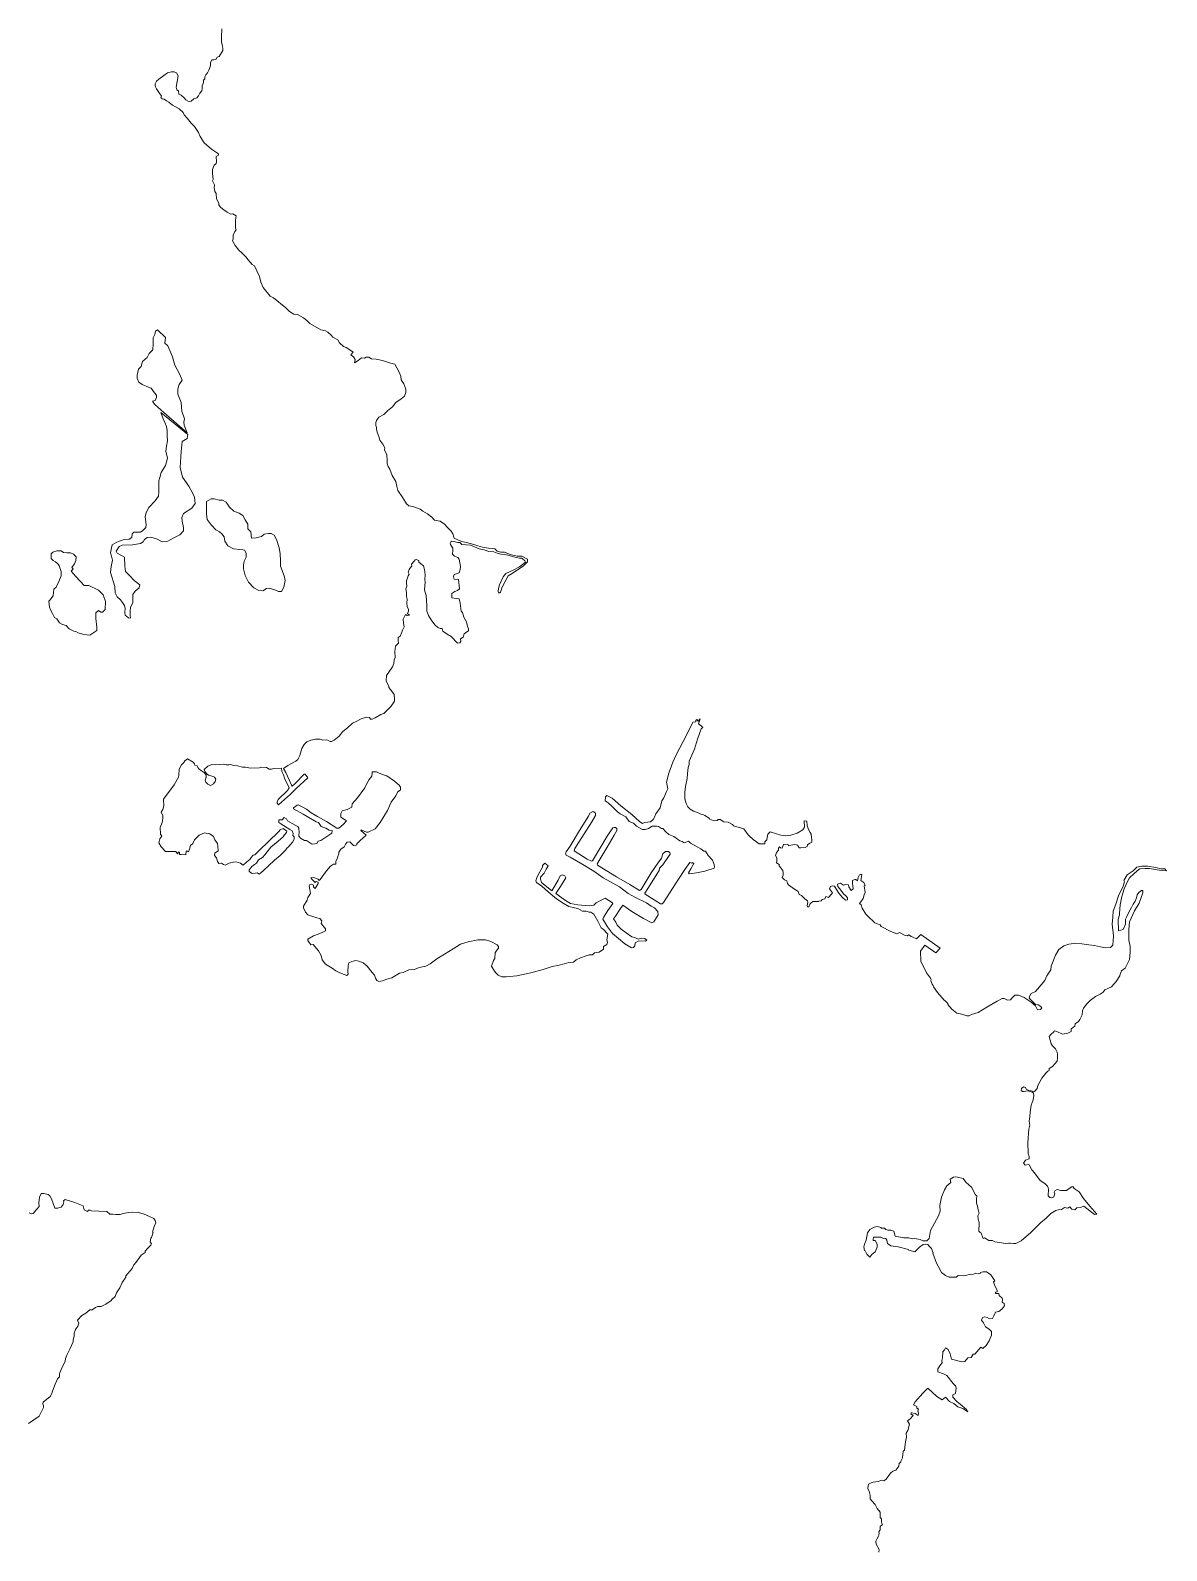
# Model space of a CAD drawing. Header units: inches. Extents: x 2272838 to 2338603, y 13196017 to 13295703.
# Drawn here: x 2319972 to 2338603, y 13220938 to 13245860 of the extents above; entities that cross this region are included whole.
import ezdxf

# ---------------------------------------------------------------- set-up
doc = ezdxf.new("R2010")
doc.units = ezdxf.units.IN
doc.header["$MEASUREMENT"] = 0
doc.layers.add('shoreline04_1', color=7, linetype='Continuous', lineweight=0)

msp = doc.modelspace()

# ---------------------------------------------------------------- linework, layer by layer
at = {"layer": 'shoreline04_1'}
for points in [[(2333884, 13220914), (2333889, 13220955), (2333843, 13221044), (2333834, 13221094), (2333854, 13221124), (2333880, 13221174), (2333889, 13221216), (2333884, 13221248), (2333904, 13221276), (2333904, 13221331), (2333945, 13221368), (2333930, 13221398), (2333930, 13221459), (2333904, 13221480), (2333906, 13221524), (2333904, 13221567), (2333858, 13221630), (2333825, 13221695), (2333763, 13221760), (2333741, 13221789), (2333741, 13221847), (2333728, 13221915), (2333704, 13221951), (2333704, 13221969), (2333717, 13222025), (2333758, 13222047), (2333793, 13222058), (2333880, 13222071), (2333927, 13222093), (2333969, 13222082), (2334003, 13222110), (2334077, 13222208), (2334114, 13222242), (2334162, 13222256), (2334210, 13222323), (2334220, 13222366), (2334244, 13222392), (2334249, 13222416), (2334270, 13222457), (2334281, 13222566), (2334305, 13222586), (2334316, 13222683), (2334329, 13222751), (2334340, 13222798), (2334333, 13222861), (2334359, 13222909), (2334387, 13223009), (2334355, 13223063), (2334396, 13223096), (2334446, 13223154), (2334407, 13223178), (2334420, 13223196), (2334481, 13223183), (2334530, 13223154), (2334535, 13223191), (2334522, 13223222), (2334537, 13223254), (2334507, 13223272), (2334507, 13223300), (2334454, 13223328), (2334480, 13223378), (2334606, 13223521), (2334689, 13223602), (2334834, 13223463), (2334925, 13223411), (2334980, 13223452), (2335043, 13223383), (2335112, 13223348), (2335182, 13223294), (2335261, 13223269), (2335344, 13223215), (2335324, 13223250), (2335216, 13223337), (2335166, 13223385), (2335099, 13223454), (2335099, 13223489), (2335143, 13223515), (2335153, 13223608), (2335140, 13223641), (2335103, 13223678), (2335001, 13223810), (2334947, 13223838), (2334854, 13223871), (2334854, 13223916), (2334893, 13223982), (2334925, 13224014), (2334917, 13224055), (2334930, 13224097), (2334936, 13224194), (2334962, 13224229), (2334977, 13224260), (2335021, 13224233), (2335053, 13224166), (2335075, 13224079), (2335118, 13224066), (2335240, 13224030), (2335294, 13224036), (2335342, 13224097), (2335401, 13224101), (2335431, 13224158), (2335459, 13224158), (2335557, 13224271), (2335592, 13224249), (2335642, 13224299), (2335691, 13224379), (2335733, 13224470), (2335730, 13224529), (2335694, 13224568), (2335633, 13224609), (2335602, 13224672), (2335570, 13224718), (2335585, 13224759), (2335624, 13224772), (2335663, 13224761), (2335700, 13224740), (2335748, 13224742), (2335772, 13224787), (2335795, 13224846), (2335850, 13224859), (2335902, 13224894), (2335926, 13224931), (2335943, 13224950), (2335937, 13224989), (2335906, 13225009), (2335913, 13225057), (2335906, 13225078), (2335860, 13225122), (2335850, 13225154), (2335798, 13225154), (2335798, 13225174), (2335824, 13225182), (2335824, 13225206), (2335784, 13225276), (2335767, 13225343), (2335789, 13225360), (2335719, 13225460), (2335685, 13225486), (2335652, 13225506), (2335587, 13225510), (2335552, 13225499), (2335546, 13225482), (2335522, 13225473), (2335474, 13225486), (2335439, 13225471), (2335368, 13225465), (2335329, 13225456), (2335266, 13225445), (2335187, 13225449), (2335153, 13225423), (2335040, 13225423), (2334977, 13225449), (2334912, 13225499), (2334860, 13225601), (2334831, 13225651), (2334770, 13225816), (2334777, 13225820), (2334749, 13225892), (2334710, 13225929), (2334686, 13225955), (2334644, 13225961), (2334614, 13225955), (2334553, 13225911), (2334475, 13225838), (2334378, 13225861), (2334369, 13225872), (2334202, 13225920), (2334080, 13225935), (2334026, 13225970), (2334015, 13226026), (2333998, 13226052), (2333980, 13226061), (2333963, 13226054), (2333919, 13226076), (2333796, 13226078), (2333789, 13226041), (2333791, 13226024), (2333822, 13226022), (2333856, 13225959), (2333856, 13225911), (2333824, 13225835), (2333772, 13225792), (2333735, 13225748), (2333685, 13225796), (2333659, 13225852), (2333650, 13225857), (2333637, 13225920), (2333652, 13225959), (2333676, 13226026), (2333700, 13226150), (2333737, 13226200), (2333806, 13226243), (2333865, 13226252), (2333917, 13226237), (2333930, 13226224), (2333980, 13226224), (2334000, 13226204), (2334032, 13226193), (2334082, 13226193), (2334132, 13226172), (2334154, 13226091), (2334293, 13226065), (2334369, 13226068), (2334443, 13226048), (2334473, 13226052), (2334564, 13226039), (2334605, 13226016), (2334671, 13226016), (2334707, 13226055), (2334731, 13226187), (2334861, 13226426), (2334890, 13226502), (2334885, 13226593), (2334911, 13226732), (2334959, 13226854), (2334998, 13226919), (2335063, 13226971), (2335054, 13227027), (2335109, 13227062), (2335134, 13227064), (2335174, 13227060), (2335267, 13227036), (2335311, 13226978), (2335410, 13226891), (2335465, 13226778), (2335489, 13226754), (2335484, 13226702), (2335484, 13226632), (2335504, 13226583), (2335515, 13226522), (2335532, 13226470), (2335506, 13226428), (2335511, 13226374), (2335532, 13226318), (2335532, 13226270), (2335526, 13226209), (2335526, 13226177), (2335539, 13226157), (2335558, 13226151), (2335595, 13226057), (2335615, 13226066), (2335686, 13226023), (2335747, 13226023), (2335789, 13225999), (2335897, 13225981), (2335964, 13225973), (2336016, 13225979), (2336043, 13225979), (2336092, 13225970), (2336132, 13225973), (2336218, 13226014), (2336379, 13226151), (2336535, 13226309), (2336626, 13226388), (2336707, 13226466), (2336785, 13226514), (2336823, 13226522), (2336881, 13226532), (2336929, 13226563), (2336983, 13226552), (2337016, 13226572), (2337051, 13226537), (2337098, 13226527), (2337133, 13226556), (2337188, 13226565), (2337246, 13226583), (2337422, 13226446), (2337461, 13226452), (2337344, 13226587), (2337240, 13226711), (2337168, 13226817), (2337089, 13226872), (2337069, 13226900), (2337041, 13226902), (2336963, 13226839), (2336869, 13226844), (2336809, 13226857), (2336769, 13226837), (2336759, 13226813), (2336772, 13226785), (2336754, 13226735), (2336720, 13226720), (2336687, 13226724), (2336659, 13226754), (2336665, 13226865), (2336663, 13226887), (2336650, 13226915), (2336604, 13226954), (2336531, 13227006), (2336439, 13227132), (2336394, 13227182), (2336350, 13227262), (2336333, 13227267), (2336283, 13227254), (2336257, 13227291), (2336276, 13227323), (2336289, 13227338), (2336348, 13227360), (2336352, 13227401), (2336335, 13227443), (2336328, 13227631), (2336344, 13227848), (2336359, 13227911), (2336352, 13227979), (2336363, 13228048), (2336367, 13228126), (2336380, 13228241), (2336415, 13228330), (2336424, 13228398), (2336419, 13228437), (2336402, 13228456), (2336324, 13228476), (2336265, 13228465), (2336241, 13228465), (2336220, 13228482), (2336226, 13228515), (2336256, 13228543), (2336291, 13228528), (2336302, 13228504), (2336346, 13228480), (2336435, 13228465), (2336482, 13228515), (2336493, 13228561), (2336558, 13228682), (2336623, 13228765), (2336654, 13228795), (2336680, 13228806), (2336680, 13228841), (2336734, 13228875), (2336806, 13228964), (2336812, 13229014), (2336814, 13229075), (2336808, 13229108), (2336784, 13229162), (2336732, 13229214), (2336708, 13229244), (2336677, 13229366), (2336710, 13229405), (2336747, 13229436), (2336766, 13229459), (2336805, 13229446), (2336897, 13229405), (2336983, 13229418), (2337037, 13229448), (2337039, 13229489), (2337100, 13229533), (2337103, 13229572), (2337159, 13229614), (2337179, 13229644), (2337216, 13229720), (2337222, 13229785), (2337239, 13229829), (2337294, 13229900), (2337352, 13229957), (2337435, 13230022), (2337515, 13230059), (2337563, 13230091), (2337591, 13230131), (2337641, 13230152), (2337697, 13230178), (2337778, 13230270), (2337838, 13230361), (2337841, 13230387), (2337864, 13230441), (2337921, 13230484), (2337953, 13230541), (2337992, 13230626), (2338005, 13230747), (2338003, 13230843), (2337986, 13230945), (2337984, 13231118), (2337994, 13231244), (2338077, 13231427), (2338155, 13231550), (2338213, 13231722), (2338211, 13231757), (2338190, 13231757), (2338150, 13231728), (2338121, 13231691), (2338108, 13231639), (2338088, 13231587), (2338054, 13231535), (2338029, 13231479), (2337983, 13231403), (2337951, 13231331), (2337931, 13231290), (2337929, 13231249), (2337929, 13231210), (2337891, 13231120), (2337815, 13231096), (2337809, 13231276), (2337818, 13231328), (2337831, 13231353), (2337831, 13231385), (2337842, 13231526), (2337868, 13231659), (2337909, 13231787), (2337962, 13231909), (2337994, 13231969), (2338066, 13232035), (2338118, 13232082), (2338163, 13232117), (2338249, 13232119), (2338321, 13232119), (2338479, 13232095), (2338603, 13232082), (2338573, 13232117), (2338510, 13232117), (2338429, 13232138), (2338288, 13232160), (2338193, 13232160), (2338113, 13232143), (2338055, 13232080), (2337954, 13232016), (2337901, 13231924), (2337912, 13231902), (2337890, 13231828), (2337816, 13231670), (2337768, 13231537), (2337725, 13231422), (2337720, 13231320), (2337712, 13231205), (2337730, 13231016), (2337723, 13230864), (2337684, 13230823), (2337602, 13230817), (2337517, 13230838), (2337421, 13230856), (2337326, 13230871), (2337213, 13230886), (2337107, 13230897), (2336998, 13230879), (2336918, 13230853), (2336837, 13230792), (2336779, 13230697), (2336712, 13230519), (2336707, 13230460), (2336640, 13230358), (2336605, 13230284), (2336484, 13230141), (2336451, 13230102), (2336384, 13230069), (2336362, 13230035), (2336351, 13229997), (2336384, 13229961), (2336451, 13229891), (2336499, 13229883), (2336540, 13229857), (2336556, 13229828), (2336536, 13229809), (2336486, 13229802), (2336451, 13229867), (2336384, 13229930), (2336265, 13230006), (2336173, 13230043), (2336113, 13230043), (2336067, 13229995), (2336041, 13229969), (2335995, 13229961), (2335939, 13229989), (2335909, 13229987), (2335824, 13229945), (2335655, 13229845), (2335514, 13229761), (2335403, 13229724), (2335364, 13229706), (2335327, 13229706), (2335244, 13229732), (2335166, 13229750), (2335082, 13229813), (2335014, 13229891), (2335014, 13229906), (2334969, 13229958), (2334953, 13229962), (2334849, 13230090), (2334782, 13230182), (2334773, 13230201), (2334758, 13230225), (2334738, 13230279), (2334743, 13230303), (2334732, 13230325), (2334665, 13230409), (2334575, 13230603), (2334565, 13230765), (2334641, 13230865), (2334821, 13230735), (2334892, 13230813), (2334573, 13231039), (2334504, 13230967), (2334430, 13231000), (2334413, 13231004), (2334376, 13231032), (2334356, 13231017), (2334317, 13231024), (2334224, 13231071), (2334180, 13231050), (2334080, 13231087), (2333920, 13231169), (2333907, 13231195), (2333848, 13231219), (2333818, 13231228), (2333703, 13231336), (2333670, 13231373), (2333611, 13231468), (2333594, 13231523), (2333570, 13231544), (2333587, 13231575), (2333628, 13231628), (2333644, 13231690), (2333659, 13231725), (2333646, 13231835), (2333659, 13231840), (2333636, 13231891), (2333587, 13231924), (2333604, 13232015), (2333588, 13232028), (2333567, 13232017), (2333548, 13231974), (2333537, 13231918), (2333509, 13231942), (2333490, 13231942), (2333451, 13231924), (2333451, 13231881), (2333461, 13231788), (2333429, 13231761), (2333392, 13231822), (2333388, 13231855), (2333340, 13231857), (2333303, 13231846), (2333255, 13231879), (2333205, 13231866), (2333214, 13231824), (2333243, 13231785), (2333306, 13231706), (2333349, 13231668), (2333372, 13231639), (2333372, 13231607), (2333336, 13231599), (2333286, 13231644), (2333227, 13231718), (2333190, 13231774), (2333157, 13231829), (2333123, 13231837), (2333092, 13231826), (2333075, 13231785), (2333123, 13231722), (2333101, 13231694), (2333060, 13231646), (2333014, 13231661), (2332997, 13231625), (2332953, 13231614), (2332938, 13231592), (2332897, 13231585), (2332893, 13231577), (2332808, 13231577), (2332780, 13231562), (2332752, 13231535), (2332739, 13231490), (2332715, 13231492), (2332708, 13231512), (2332719, 13231566), (2332713, 13231590), (2332669, 13231622), (2332615, 13231677), (2332578, 13231696), (2332561, 13231744), (2332485, 13231792), (2332402, 13231852), (2332387, 13231876), (2332378, 13231920), (2332335, 13231937), (2332298, 13231974), (2332315, 13232009), (2332317, 13232050), (2332309, 13232085), (2332250, 13232163), (2332250, 13232187), (2332206, 13232213), (2332211, 13232241), (2332213, 13232295), (2332189, 13232336), (2332206, 13232384), (2332239, 13232421), (2332239, 13232456), (2332258, 13232475), (2332272, 13232460), (2332301, 13232453), (2332320, 13232516), (2332390, 13232520), (2332403, 13232490), (2332443, 13232504), (2332508, 13232512), (2332549, 13232504), (2332580, 13232458), (2332604, 13232458), (2332675, 13232462), (2332708, 13232480), (2332714, 13232506), (2332753, 13232534), (2332788, 13232554), (2332786, 13232584), (2332773, 13232682), (2332760, 13232710), (2332738, 13232751), (2332710, 13232821), (2332706, 13232894), (2332660, 13232899), (2332667, 13232799), (2332636, 13232753), (2332543, 13232699), (2332441, 13232664), (2332356, 13232658), (2332276, 13232664), (2332206, 13232688), (2332102, 13232721), (2332065, 13232681), (2332054, 13232627), (2332046, 13232590), (2332015, 13232558), (2332013, 13232527), (2331946, 13232527), (2331922, 13232527), (2331822, 13232594), (2331759, 13232657), (2331740, 13232673), (2331672, 13232768), (2331501, 13232822), (2331483, 13232842), (2331414, 13232877), (2331342, 13232883), (2331281, 13232922), (2331251, 13232924), (2331236, 13232907), (2331194, 13232902), (2331113, 13232926), (2331103, 13232948), (2331032, 13232989), (2331000, 13233008), (2330964, 13233013), (2330910, 13233037), (2330844, 13233058), (2330788, 13233091), (2330754, 13233130), (2330726, 13233185), (2330704, 13233261), (2330704, 13233369), (2330715, 13233465), (2330743, 13233597), (2330747, 13233677), (2330758, 13233775), (2330775, 13233827), (2330777, 13233881), (2330864, 13234075), (2330912, 13234240), (2330970, 13234411), (2331001, 13234429), (2330970, 13234457), (2330925, 13234494), (2330953, 13234576), (2330923, 13234537), (2330901, 13234561), (2330881, 13234544), (2330884, 13234522), (2330834, 13234520), (2330823, 13234491), (2330675, 13234201), (2330565, 13233996), (2330506, 13233864), (2330439, 13233684), (2330405, 13233533), (2330424, 13233428), (2330400, 13233380), (2330360, 13233281), (2330327, 13233229), (2330299, 13233116), (2330230, 13233019), (2330210, 13232971), (2330185, 13232926), (2330142, 13232885), (2330090, 13232878), (2330042, 13232872), (2330009, 13232859), (2329966, 13232883), (2329836, 13233008), (2329655, 13233147), (2329514, 13233273), (2329423, 13233319), (2329401, 13233297), (2329399, 13233232), (2329445, 13233199), (2329512, 13233136), (2329597, 13233050), (2329645, 13233019), (2329734, 13232965), (2329790, 13232891), (2329860, 13232863), (2329910, 13232813), (2330009, 13232759), (2330055, 13232761), (2330107, 13232778), (2330166, 13232813), (2330246, 13232813), (2330272, 13232811), (2330318, 13232776), (2330342, 13232776), (2330389, 13232722), (2330441, 13232679), (2330525, 13232645), (2330562, 13232619), (2330622, 13232575), (2330661, 13232564), (2330695, 13232540), (2330766, 13232567), (2330795, 13232538), (2330908, 13232475), (2330963, 13232444), (2331017, 13232405), (2331041, 13232403), (2331084, 13232336), (2331158, 13232258), (2331184, 13232188), (2331191, 13232147), (2331184, 13232125), (2331030, 13232078), (2330895, 13232047), (2330776, 13232030), (2330765, 13232049), (2330802, 13232117), (2330850, 13232201), (2330826, 13232216), (2330819, 13232208), (2330787, 13232219), (2330702, 13232103), (2330598, 13231945), (2330355, 13231563), (2330333, 13231543), (2330303, 13231543), (2330051, 13231697), (2330047, 13231715), (2330094, 13231793), (2330281, 13232090), (2330287, 13232125), (2330342, 13232179), (2330435, 13232316), (2330463, 13232355), (2330459, 13232383), (2330431, 13232399), (2330385, 13232399), (2330342, 13232362), (2330322, 13232288), (2330259, 13232205), (2330153, 13232047), (2330036, 13231858), (2329986, 13231778), (2329958, 13231762), (2329801, 13231856), (2329584, 13231984), (2329269, 13232177), (2329265, 13232198), (2329432, 13232468), (2329547, 13232667), (2329590, 13232743), (2329590, 13232778), (2329569, 13232793), (2329547, 13232793), (2329521, 13232785), (2329428, 13232652), (2329191, 13232248), (2329174, 13232242), (2329104, 13232274), (2328887, 13232411), (2328902, 13232446), (2328967, 13232552), (2329178, 13232887), (2329239, 13232989), (2329239, 13233030), (2329213, 13233047), (2329193, 13233054), (2329147, 13233030), (2329121, 13232978), (2328976, 13232743), (2328822, 13232485), (2328759, 13232391), (2328744, 13232370), (2328759, 13232339), (2328822, 13232307), (2329031, 13232185), (2329211, 13232075), (2329365, 13231966), (2329630, 13231817), (2329775, 13231710), (2329895, 13231645), (2330073, 13231558), (2330153, 13231502), (2330207, 13231476), (2330260, 13231415), (2330268, 13231361), (2330194, 13231244), (2330164, 13231231), (2330025, 13231300), (2329832, 13231415), (2329684, 13231519), (2329639, 13231447), (2329569, 13231341), (2329534, 13231293), (2329571, 13231243), (2329593, 13231189), (2329660, 13231126), (2329743, 13231065), (2329836, 13230998), (2329884, 13230987), (2329936, 13230961), (2329988, 13230977), (2330049, 13230970), (2330082, 13230948), (2330056, 13230931), (2329947, 13230933), (2329888, 13230901), (2329882, 13230851), (2329862, 13230825), (2329826, 13230822), (2329719, 13230887), (2329613, 13230972), (2329519, 13231055), (2329437, 13231165), (2329400, 13231219), (2329361, 13231289), (2329370, 13231317), (2329439, 13231432), (2329524, 13231545), (2329515, 13231560), (2329395, 13231632), (2329352, 13231610), (2329252, 13231558), (2329211, 13231519), (2329135, 13231510), (2328950, 13231523), (2328829, 13231547), (2328744, 13231595), (2328590, 13231708), (2328664, 13231823), (2328751, 13231968), (2328733, 13231999), (2328694, 13232014), (2328657, 13231999), (2328627, 13231927), (2328523, 13231753), (2328351, 13231890), (2328336, 13231948), (2328338, 13231977), (2328395, 13232042), (2328429, 13232107), (2328462, 13232166), (2328407, 13232207), (2328368, 13232168), (2328368, 13232142), (2328323, 13232066), (2328277, 13231970), (2328260, 13231916), (2328271, 13231888), (2328356, 13231833), (2328460, 13231736), (2328601, 13231625), (2328709, 13231551), (2328801, 13231499), (2328894, 13231475), (2328946, 13231465), (2329026, 13231421), (2329085, 13231423), (2329137, 13231406), (2329163, 13231404), (2329209, 13231371), (2329276, 13231258), (2329333, 13231150), (2329363, 13231124), (2329443, 13231044), (2329424, 13230952), (2329435, 13230911), (2329426, 13230872), (2329372, 13230842), (2329368, 13230800), (2329296, 13230751), (2329222, 13230735), (2329187, 13230705), (2329137, 13230705), (2329088, 13230690), (2328990, 13230655), (2328923, 13230622), (2328875, 13230583), (2328799, 13230579), (2328727, 13230559), (2328643, 13230538), (2328530, 13230514), (2328380, 13230464), (2328178, 13230409), (2327948, 13230361), (2327776, 13230346), (2327703, 13230346), (2327645, 13230374), (2327603, 13230409), (2327581, 13230439), (2327535, 13230520), (2327566, 13230611), (2327590, 13230646), (2327592, 13230743), (2327648, 13230815), (2327650, 13230843), (2327626, 13230871), (2327524, 13230926), (2327435, 13230950), (2327307, 13230950), (2327151, 13230919), (2327025, 13230878), (2326906, 13230802), (2326760, 13230717), (2326634, 13230641), (2326530, 13230556), (2326456, 13230519), (2326346, 13230498), (2326268, 13230465), (2326176, 13230458), (2326087, 13230417), (2326027, 13230404), (2325899, 13230330), (2325818, 13230304), (2325745, 13230278), (2325688, 13230265), (2325653, 13230282), (2325634, 13230311), (2325612, 13230371), (2325575, 13230417), (2325493, 13230519), (2325430, 13230573), (2325356, 13230599), (2325308, 13230612), (2325243, 13230595), (2325195, 13230573), (2325180, 13230528), (2325178, 13230426), (2325182, 13230387), (2325161, 13230365), (2325115, 13230382), (2325045, 13230408), (2324980, 13230441), (2324922, 13230488), (2324813, 13230551), (2324757, 13230623), (2324741, 13230692), (2324698, 13230773), (2324611, 13230873), (2324568, 13230870), (2324522, 13230938), (2324520, 13230962), (2324613, 13231014), (2324691, 13231042), (2324770, 13231075), (2324809, 13231101), (2324811, 13231133), (2324741, 13231220), (2324752, 13231261), (2324717, 13231298), (2324670, 13231309), (2324524, 13231363), (2324483, 13231402), (2324450, 13231474), (2324452, 13231504), (2324511, 13231600), (2324524, 13231643), (2324563, 13231708), (2324554, 13231778), (2324541, 13231834), (2324556, 13231856), (2324580, 13231862), (2324615, 13231847), (2324615, 13231819), (2324639, 13231795), (2324689, 13231873), (2324689, 13231895), (2324656, 13231906), (2324641, 13231891), (2324576, 13231958), (2324578, 13231973), (2324630, 13231965), (2324693, 13231947), (2324706, 13231925), (2324726, 13231941), (2324826, 13232084), (2324860, 13232121), (2324891, 13232160), (2324941, 13232190), (2324980, 13232190), (2324978, 13232240), (2325010, 13232288), (2325012, 13232319), (2325027, 13232360), (2325027, 13232390), (2325062, 13232436), (2325116, 13232473), (2325140, 13232520), (2325166, 13232553), (2325212, 13232555), (2325268, 13232499), (2325288, 13232490), (2325325, 13232510), (2325325, 13232527), (2325381, 13232579), (2325479, 13232666), (2325392, 13232744), (2325398, 13232753), (2325483, 13232714), (2325511, 13232716), (2325626, 13232772), (2325707, 13232872), (2325830, 13233070), (2325889, 13233205), (2325963, 13233309), (2325989, 13233374), (2326039, 13233411), (2326041, 13233456), (2326017, 13233485), (2325984, 13233513), (2325943, 13233552), (2325815, 13233637), (2325763, 13233658), (2325689, 13233682), (2325650, 13233704), (2325602, 13233704), (2325574, 13233704), (2325574, 13233682), (2325572, 13233634), (2325528, 13233580), (2325507, 13233539), (2325479, 13233493), (2325455, 13233441), (2325335, 13233278), (2325251, 13233178), (2325242, 13233128), (2325164, 13233085), (2325086, 13233063), (2325060, 13233020), (2325060, 13232963), (2325121, 13232926), (2325153, 13232900), (2325101, 13232842), (2325027, 13232781), (2324995, 13232781), (2324825, 13232889), (2324680, 13232970), (2324578, 13233033), (2324497, 13233091), (2324426, 13233132), (2324363, 13233163), (2324348, 13233158), (2324289, 13233117), (2324289, 13233098), (2324445, 13233009), (2324511, 13232972), (2324658, 13232887), (2324697, 13232872), (2324741, 13232807), (2324786, 13232794), (2324819, 13232783), (2324871, 13232750), (2324919, 13232744), (2324917, 13232701), (2324732, 13232581), (2324693, 13232568), (2324669, 13232531), (2324606, 13232518), (2324584, 13232525), (2324502, 13232581), (2324467, 13232581), (2324400, 13232618), (2324374, 13232648), (2324374, 13232672), (2324380, 13232705), (2324374, 13232781), (2324359, 13232807), (2324333, 13232822), (2324263, 13232859), (2324187, 13232904), (2324170, 13232933), (2324131, 13232954), (2324098, 13232920), (2324046, 13232920), (2324048, 13232876), (2324081, 13232850), (2324224, 13232759), (2324267, 13232739), (2324280, 13232694), (2324274, 13232661), (2324298, 13232637), (2324298, 13232600), (2324272, 13232553), (2324200, 13232468), (2324183, 13232459), (2324163, 13232427), (2324070, 13232336), (2323977, 13232255), (2323877, 13232164), (2323794, 13232090), (2323753, 13232047), (2323721, 13232027), (2323692, 13232047), (2323656, 13232042), (2323608, 13232040), (2323582, 13232055), (2323560, 13232079), (2323562, 13232099), (2323586, 13232129), (2323603, 13232151), (2323645, 13232183), (2323677, 13232210), (2323712, 13232262), (2323777, 13232303), (2323818, 13232346), (2323855, 13232394), (2323914, 13232470), (2324037, 13232566), (2324118, 13232637), (2324139, 13232674), (2324172, 13232709), (2324178, 13232733), (2324118, 13232774), (2324068, 13232755), (2324048, 13232724), (2324009, 13232687), (2323911, 13232596), (2323838, 13232524), (2323762, 13232455), (2323705, 13232398), (2323655, 13232342), (2323627, 13232338), (2323592, 13232303), (2323569, 13232266), (2323521, 13232229), (2323460, 13232173), (2323419, 13232205), (2323341, 13232229), (2323302, 13232222), (2323234, 13232205), (2323167, 13232175), (2323137, 13232183), (2323104, 13232207), (2323063, 13232203), (2323039, 13232233), (2323026, 13232294), (2322989, 13232331), (2322994, 13232371), (2323049, 13232408), (2323044, 13232486), (2323042, 13232528), (2322999, 13232589), (2322975, 13232643), (2322912, 13232688), (2322825, 13232706), (2322738, 13232667), (2322665, 13232589), (2322637, 13232528), (2322599, 13232499), (2322581, 13232435), (2322563, 13232396), (2322550, 13232407), (2322527, 13232402), (2322520, 13232344), (2322442, 13232348), (2322416, 13232352), (2322416, 13232387), (2322403, 13232387), (2322383, 13232363), (2322359, 13232400), (2322266, 13232398), (2322190, 13232398), (2322116, 13232474), (2322079, 13232543), (2322094, 13232608), (2322125, 13232652), (2322103, 13232682), (2322099, 13232793), (2322131, 13232875), (2322144, 13232941), (2322142, 13232984), (2322114, 13233045), (2322146, 13233090), (2322159, 13233145), (2322155, 13233255), (2322201, 13233316), (2322237, 13233366), (2322331, 13233494), (2322402, 13233618), (2322407, 13233648), (2322413, 13233748), (2322450, 13233820), (2322489, 13233857), (2322504, 13233887), (2322550, 13233920), (2322639, 13233866), (2322661, 13233835), (2322667, 13233813), (2322706, 13233805), (2322717, 13233777), (2322732, 13233755), (2322761, 13233731), (2322778, 13233720), (2322825, 13233691), (2322855, 13233650), (2322855, 13233615), (2322840, 13233570), (2322849, 13233537), (2322883, 13233500), (2322925, 13233483), (2322972, 13233507), (2323003, 13233548), (2323011, 13233585), (2322990, 13233620), (2322955, 13233635), (2322892, 13233650), (2322868, 13233667), (2322831, 13233709), (2322820, 13233743), (2322884, 13233796), (2322949, 13233824), (2323001, 13233818), (2323080, 13233827), (2323136, 13233831), (2323182, 13233818), (2323227, 13233818), (2323257, 13233824), (2323297, 13233811), (2323328, 13233815), (2323368, 13233801), (2323449, 13233781), (2323499, 13233779), (2323579, 13233764), (2323729, 13233773), (2323753, 13233779), (2323844, 13233775), (2323887, 13233749), (2323928, 13233749), (2323961, 13233762), (2324089, 13233764), (2324096, 13233712), (2324124, 13233653), (2324141, 13233601), (2324213, 13233445), (2324189, 13233397), (2324033, 13233249), (2324018, 13233215), (2324018, 13233191), (2324042, 13233165), (2324239, 13233341), (2324332, 13233432), (2324521, 13233606), (2324478, 13233664), (2324460, 13233664), (2324311, 13233514), (2324267, 13233469), (2324252, 13233484), (2324215, 13233575), (2324159, 13233695), (2324124, 13233760), (2324195, 13233807), (2324323, 13233879), (2324358, 13233905), (2324388, 13233972), (2324422, 13234085), (2324459, 13234154), (2324507, 13234195), (2324568, 13234224), (2324648, 13234241), (2324726, 13234239), (2324765, 13234226), (2324820, 13234229), (2324851, 13234222), (2324886, 13234201), (2324910, 13234201), (2324955, 13234225), (2325035, 13234292), (2325098, 13234364), (2325170, 13234424), (2325252, 13234505), (2325313, 13234529), (2325396, 13234576), (2325482, 13234602), (2325530, 13234596), (2325548, 13234568), (2325578, 13234568), (2325628, 13234592), (2325719, 13234646), (2325769, 13234663), (2325828, 13234720), (2325886, 13234781), (2325943, 13234863), (2325945, 13234904), (2325938, 13234972), (2325877, 13235054), (2325847, 13235085), (2325847, 13235106), (2325806, 13235195), (2325810, 13235284), (2325912, 13235425), (2325932, 13235482), (2325938, 13235543), (2325953, 13235577), (2325947, 13235679), (2325960, 13235766), (2326007, 13235816), (2326003, 13235857), (2326005, 13235905), (2326036, 13235931), (2326062, 13235994), (2326075, 13236025), (2326103, 13236083), (2326088, 13236140), (2326083, 13236207), (2326124, 13236285), (2326148, 13236266), (2326189, 13236271), (2326153, 13236300), (2326174, 13236337), (2326174, 13236368), (2326148, 13236418), (2326144, 13236472), (2326148, 13236533), (2326140, 13236578), (2326140, 13236645), (2326126, 13236704), (2326146, 13236747), (2326139, 13236800), (2326139, 13236834), (2326165, 13236919), (2326185, 13236947), (2326168, 13236980), (2326182, 13237020), (2326205, 13237054), (2326226, 13237077), (2326222, 13237108), (2326267, 13237156), (2326280, 13237182), (2326300, 13237184), (2326339, 13237169), (2326343, 13237143), (2326393, 13237104), (2326419, 13237080), (2326432, 13237023), (2326446, 13236934), (2326439, 13236860), (2326443, 13236815), (2326435, 13236687), (2326463, 13236593), (2326470, 13236433), (2326472, 13236337), (2326500, 13236268), (2326543, 13236194), (2326602, 13236114), (2326652, 13236073), (2326691, 13236055), (2326726, 13236053), (2326737, 13236010), (2326808, 13235960), (2326874, 13235923), (2326977, 13235816), (2327014, 13235820), (2327031, 13235848), (2327022, 13235883), (2327070, 13235911), (2327086, 13235968), (2327130, 13236001), (2327158, 13236014), (2327158, 13236049), (2327147, 13236077), (2327136, 13236107), (2327123, 13236166), (2327077, 13236240), (2327058, 13236316), (2327034, 13236340), (2327019, 13236468), (2327004, 13236539), (2326880, 13236557), (2326880, 13236628), (2326934, 13236661), (2326977, 13236676), (2327010, 13236707), (2326990, 13236856), (2326923, 13236863), (2326908, 13236908), (2326921, 13236941), (2327001, 13236965), (2327021, 13237021), (2327023, 13237073), (2327001, 13237191), (2326979, 13237221), (2326925, 13237243), (2326895, 13237273), (2326897, 13237338), (2326897, 13237373), (2326877, 13237403), (2326860, 13237429), (2326856, 13237451), (2326866, 13237475), (2326884, 13237484), (2326914, 13237479), (2326982, 13237462), (2327016, 13237462), (2327049, 13237429), (2327186, 13237419), (2327329, 13237358), (2327411, 13237347), (2327487, 13237319), (2327570, 13237312), (2327626, 13237289), (2327685, 13237271), (2327754, 13237267), (2327824, 13237250), (2327896, 13237228), (2327993, 13237208), (2328030, 13237206), (2328082, 13237165), (2328091, 13237141), (2327991, 13237067), (2327891, 13237009), (2327768, 13236956), (2327722, 13236900), (2327663, 13236770), (2327648, 13236711), (2327640, 13236659), (2327650, 13236639), (2327668, 13236642), (2327681, 13236653), (2327707, 13236731), (2327807, 13236917), (2327870, 13236959), (2328058, 13237082), (2328124, 13237148), (2328121, 13237189), (2328028, 13237239), (2327982, 13237239), (2327956, 13237239), (2327841, 13237269), (2327748, 13237304), (2327685, 13237304), (2327628, 13237323), (2327585, 13237358), (2327555, 13237367), (2327485, 13237371), (2327383, 13237390), (2327309, 13237412), (2327242, 13237434), (2327125, 13237462), (2327042, 13237482), (2326921, 13237538), (2326897, 13237605), (2326871, 13237653), (2326814, 13237709), (2326762, 13237764), (2326691, 13237816), (2326597, 13237831), (2326554, 13237881), (2326484, 13237933), (2326406, 13237976), (2326363, 13238011), (2326317, 13238028), (2326245, 13238054), (2326180, 13238065), (2326137, 13238100), (2326078, 13238195), (2325998, 13238317), (2325980, 13238384), (2325963, 13238462), (2325904, 13238564), (2325865, 13238669), (2325837, 13238710), (2325822, 13238753), (2325822, 13238814), (2325815, 13238901), (2325781, 13238981), (2325783, 13239014), (2325752, 13239077), (2325704, 13239144), (2325687, 13239203), (2325657, 13239274), (2325648, 13239322), (2325648, 13239352), (2325639, 13239383), (2325637, 13239433), (2325650, 13239465), (2325683, 13239517), (2325765, 13239561), (2325828, 13239624), (2325908, 13239689), (2325967, 13239761), (2326052, 13239821), (2326104, 13239865), (2326130, 13239921), (2326130, 13239976), (2326095, 13240067), (2326051, 13240132), (2326045, 13240193), (2326012, 13240266), (2325947, 13240388), (2325858, 13240410), (2325743, 13240446), (2325641, 13240470), (2325567, 13240477), (2325524, 13240503), (2325480, 13240503), (2325448, 13240488), (2325402, 13240492), (2325344, 13240449), (2325286, 13240411), (2325296, 13240464), (2325270, 13240507), (2325226, 13240542), (2325265, 13240583), (2325192, 13240633), (2325150, 13240661), (2325107, 13240679), (2325042, 13240739), (2325011, 13240787), (2324929, 13240828), (2324903, 13240865), (2324851, 13240915), (2324809, 13240932), (2324733, 13240952), (2324555, 13241052), (2324508, 13241099), (2324451, 13241147), (2324351, 13241201), (2324293, 13241208), (2324221, 13241249), (2324160, 13241310), (2323956, 13241473), (2323904, 13241501), (2323787, 13241644), (2323752, 13241733), (2323728, 13241824), (2323687, 13241918), (2323646, 13241998), (2323606, 13242024), (2323578, 13242061), (2323535, 13242102), (2323509, 13242143), (2323439, 13242211), (2323391, 13242256), (2323328, 13242336), (2323285, 13242408), (2323298, 13242443), (2323296, 13242504), (2323322, 13242564), (2323348, 13242588), (2323335, 13242619), (2323335, 13242745), (2323339, 13242786), (2323348, 13242818), (2323291, 13242855), (2323261, 13242847), (2323200, 13242881), (2323126, 13242931), (2323083, 13242970), (2323063, 13243001), (2323063, 13243025), (2323024, 13243098), (2323018, 13243185), (2322994, 13243218), (2322992, 13243257), (2322987, 13243272), (2322989, 13243326), (2322959, 13243396), (2322968, 13243417), (2322957, 13243515), (2322959, 13243578), (2322987, 13243652), (2323020, 13243678), (2323022, 13243706), (2323020, 13243793), (2323057, 13243815), (2323057, 13243832), (2323041, 13243849), (2322941, 13243910), (2322822, 13244014), (2322755, 13244119), (2322731, 13244184), (2322663, 13244283), (2322609, 13244338), (2322544, 13244420), (2322496, 13244474), (2322477, 13244516), (2322412, 13244572), (2322301, 13244635), (2322244, 13244683), (2322205, 13244704), (2322166, 13244733), (2322131, 13244739), (2322110, 13244757), (2322123, 13244780), (2322084, 13244837), (2322038, 13244900), (2322023, 13244932), (2322019, 13244952), (2322016, 13244982), (2322042, 13245030), (2322079, 13245060), (2322160, 13245121), (2322218, 13245165), (2322288, 13245180), (2322331, 13245180), (2322370, 13245165), (2322394, 13245117), (2322379, 13245024), (2322362, 13244930), (2322372, 13244883), (2322403, 13244867), (2322405, 13244815), (2322446, 13244796), (2322496, 13244752), (2322520, 13244720), (2322557, 13244702), (2322587, 13244694), (2322611, 13244700), (2322652, 13244737), (2322702, 13244755), (2322731, 13244787), (2322748, 13244828), (2322783, 13244870), (2322791, 13244904), (2322791, 13244950), (2322800, 13244978), (2322811, 13245006), (2322813, 13245046), (2322835, 13245067), (2322835, 13245098), (2322848, 13245130), (2322878, 13245163), (2322898, 13245208), (2322926, 13245280), (2322924, 13245328), (2322948, 13245376), (2322978, 13245376), (2323013, 13245382), (2323034, 13245421), (2323069, 13245432), (2323125, 13245530), (2323125, 13245564), (2323115, 13245627), (2323104, 13245669), (2323108, 13245749), (2323110, 13245884)], [(2319954, 13226473), (2319984, 13226460), (2320017, 13226467), (2320078, 13226534), (2320114, 13226579), (2320108, 13226640), (2320119, 13226734), (2320147, 13226792), (2320193, 13226792), (2320266, 13226777), (2320292, 13226755), (2320316, 13226705), (2320375, 13226554), (2320397, 13226551), (2320423, 13226551), (2320449, 13226562), (2320475, 13226567), (2320512, 13226614), (2320520, 13226656), (2320516, 13226673), (2320540, 13226693), (2320698, 13226645), (2320837, 13226588), (2320855, 13226523), (2320907, 13226497), (2320924, 13226519), (2320950, 13226519), (2320974, 13226510), (2321094, 13226500), (2321226, 13226497), (2321272, 13226456), (2321326, 13226454), (2321374, 13226448), (2321445, 13226448), (2321495, 13226465), (2321578, 13226482), (2321641, 13226485), (2321747, 13226482), (2321838, 13226454), (2321927, 13226417), (2321995, 13226380), (2322018, 13226348), (2322027, 13226313), (2322003, 13226252), (2321975, 13226161), (2321984, 13226155), (2321958, 13226070), (2321947, 13226061), (2321936, 13225998), (2321956, 13225968), (2321945, 13225946), (2321895, 13225892), (2321854, 13225849), (2321854, 13225827), (2321789, 13225779), (2321704, 13225666), (2321667, 13225621), (2321641, 13225562), (2321539, 13225442), (2321539, 13225419), (2321478, 13225334), (2321439, 13225247), (2321383, 13225162), (2321363, 13225102), (2321305, 13225054), (2321294, 13225036), (2321209, 13224980), (2321131, 13224939), (2321077, 13224939), (2321040, 13224921), (2320986, 13224887), (2320949, 13224884), (2320879, 13224830), (2320814, 13224791), (2320747, 13224715), (2320766, 13224667), (2320751, 13224619), (2320712, 13224561), (2320690, 13224502), (2320691, 13224452), (2320673, 13224391), (2320675, 13224359), (2320617, 13224242), (2320569, 13224142), (2320545, 13224087), (2320541, 13224038), (2320500, 13223955), (2320448, 13223842), (2320448, 13223788), (2320419, 13223755), (2320402, 13223716), (2320378, 13223668), (2320335, 13223553), (2320324, 13223516), (2320296, 13223464), (2320181, 13223373), (2320174, 13223345), (2320185, 13223310), (2320185, 13223284), (2320118, 13223141), (2319940, 13223019)]]:
    msp.add_lwpolyline(points, dxfattribs=at)
for points in [[(2322456, 13239617), (2322499, 13239491), (2322489, 13239435), (2322492, 13239386), (2322543, 13239261), (2322203, 13239555), (2322067, 13239675), (2322008, 13239734), (2321972, 13239780), (2322018, 13239795), (2322039, 13239839), (2322039, 13239880), (2322008, 13239916), (2321952, 13239995), (2321911, 13240013), (2321803, 13240054), (2321752, 13240095), (2321722, 13240161), (2321724, 13240207), (2321744, 13240307), (2321791, 13240351), (2321808, 13240430), (2321885, 13240496), (2321921, 13240563), (2321980, 13240622), (2321985, 13240722), (2321985, 13240821), (2322010, 13240875), (2322026, 13240931), (2322056, 13240949), (2322187, 13240826), (2322177, 13240732), (2322228, 13240688), (2322261, 13240612), (2322300, 13240509), (2322341, 13240374), (2322415, 13240228), (2322458, 13240128), (2322410, 13240054), (2322392, 13239982), (2322389, 13239898), (2322423, 13239814), (2322446, 13239757)], [(2321393, 13237288), (2321515, 13237222), (2321521, 13237076), (2321533, 13236989), (2321600, 13236920), (2321672, 13236843), (2321769, 13236769), (2321756, 13236723), (2321692, 13236669), (2321651, 13236610), (2321651, 13236534), (2321651, 13236475), (2321615, 13236406), (2321610, 13236339), (2321610, 13236278), (2321615, 13236224), (2321582, 13236227), (2321528, 13236273), (2321518, 13236319), (2321528, 13236380), (2321516, 13236431), (2321482, 13236482), (2321449, 13236523), (2321393, 13236575), (2321362, 13236641), (2321354, 13236741), (2321288, 13236974), (2321295, 13237073), (2321316, 13237173), (2321300, 13237240), (2321288, 13237296), (2321300, 13237375), (2321313, 13237426), (2321390, 13237472), (2321508, 13237511), (2321592, 13237521), (2321635, 13237549), (2321641, 13237608), (2321669, 13237634), (2321779, 13237634), (2321817, 13237662), (2321866, 13237713), (2321868, 13237762), (2321853, 13237887), (2321873, 13237954), (2321912, 13238041), (2322016, 13238145), (2322075, 13238225), (2322078, 13238302), (2322080, 13238473), (2322096, 13238529), (2322119, 13238614), (2322185, 13238726), (2322221, 13238846), (2322193, 13238962), (2322205, 13239043), (2322221, 13239133), (2322216, 13239215), (2322216, 13239294), (2322205, 13239368), (2322177, 13239430), (2322149, 13239491), (2322113, 13239593), (2322551, 13239235), (2322543, 13239171), (2322461, 13239118), (2322443, 13238957), (2322428, 13238693), (2322464, 13238537), (2322571, 13238386), (2322630, 13238281), (2322664, 13238207), (2322674, 13238105), (2322618, 13238025), (2322485, 13237941), (2322457, 13237877), (2322462, 13237816), (2322485, 13237708), (2322485, 13237657), (2322423, 13237588), (2322326, 13237542), (2322226, 13237486), (2322134, 13237475), (2322042, 13237524), (2321945, 13237552), (2321889, 13237544), (2321843, 13237516), (2321820, 13237478), (2321779, 13237450), (2321648, 13237424), (2321479, 13237419), (2321426, 13237398), (2321377, 13237324)], [(2324127, 13236734), (2324089, 13236662), (2324040, 13236662), (2323979, 13236691), (2323887, 13236716), (2323841, 13236708), (2323782, 13236670), (2323716, 13236680), (2323634, 13236719), (2323547, 13236816), (2323493, 13236923), (2323465, 13237031), (2323465, 13237095), (2323475, 13237161), (2323508, 13237223), (2323508, 13237289), (2323485, 13237338), (2323454, 13237343), (2323406, 13237350), (2323303, 13237361), (2323211, 13237412), (2323160, 13237488), (2323147, 13237557), (2323109, 13237609), (2323073, 13237637), (2323012, 13237673), (2322935, 13237752), (2322873, 13237844), (2322858, 13237936), (2322858, 13238015), (2322858, 13238074), (2322861, 13238136), (2322937, 13238179), (2322986, 13238179), (2323065, 13238159), (2323124, 13238159), (2323183, 13238123), (2323237, 13238046), (2323308, 13237980), (2323393, 13237946), (2323454, 13237908), (2323493, 13237836), (2323536, 13237767), (2323536, 13237691), (2323587, 13237642), (2323595, 13237537), (2323672, 13237542), (2323764, 13237565), (2323807, 13237601), (2323876, 13237614), (2323920, 13237611), (2323971, 13237583), (2324007, 13237514), (2324053, 13237379), (2324066, 13237284), (2324071, 13237161), (2324071, 13237077), (2324135, 13236916), (2324148, 13236842)], [(2320674, 13237035), (2320638, 13236996), (2320715, 13236909), (2320855, 13236759), (2320932, 13236759), (2321088, 13236682), (2321163, 13236605), (2321203, 13236498), (2321198, 13236365), (2321155, 13236321), (2321129, 13236321), (2321091, 13236347), (2321045, 13236314), (2321045, 13236216), (2321063, 13236076), (2321060, 13236022), (2320948, 13235948), (2320846, 13235958), (2320753, 13235983), (2320715, 13236006), (2320682, 13236012), (2320608, 13236050), (2320556, 13236104), (2320498, 13236121), (2320452, 13236147), (2320405, 13236211), (2320367, 13236234), (2320334, 13236300), (2320303, 13236359), (2320285, 13236403), (2320275, 13236503), (2320293, 13236520), (2320346, 13236592), (2320359, 13236697), (2320395, 13236733), (2320441, 13236825), (2320479, 13236917), (2320479, 13236989), (2320446, 13237081), (2320426, 13237109), (2320385, 13237147), (2320346, 13237168), (2320313, 13237203), (2320310, 13237237), (2320310, 13237278), (2320341, 13237308), (2320408, 13237326), (2320474, 13237326), (2320515, 13237301), (2320571, 13237296), (2320628, 13237296), (2320679, 13237273), (2320722, 13237232), (2320715, 13237170), (2320694, 13237117), (2320651, 13237055)]]:
    msp.add_lwpolyline(points, close=True, dxfattribs=at)

doc.saveas('drawing.dxf')
